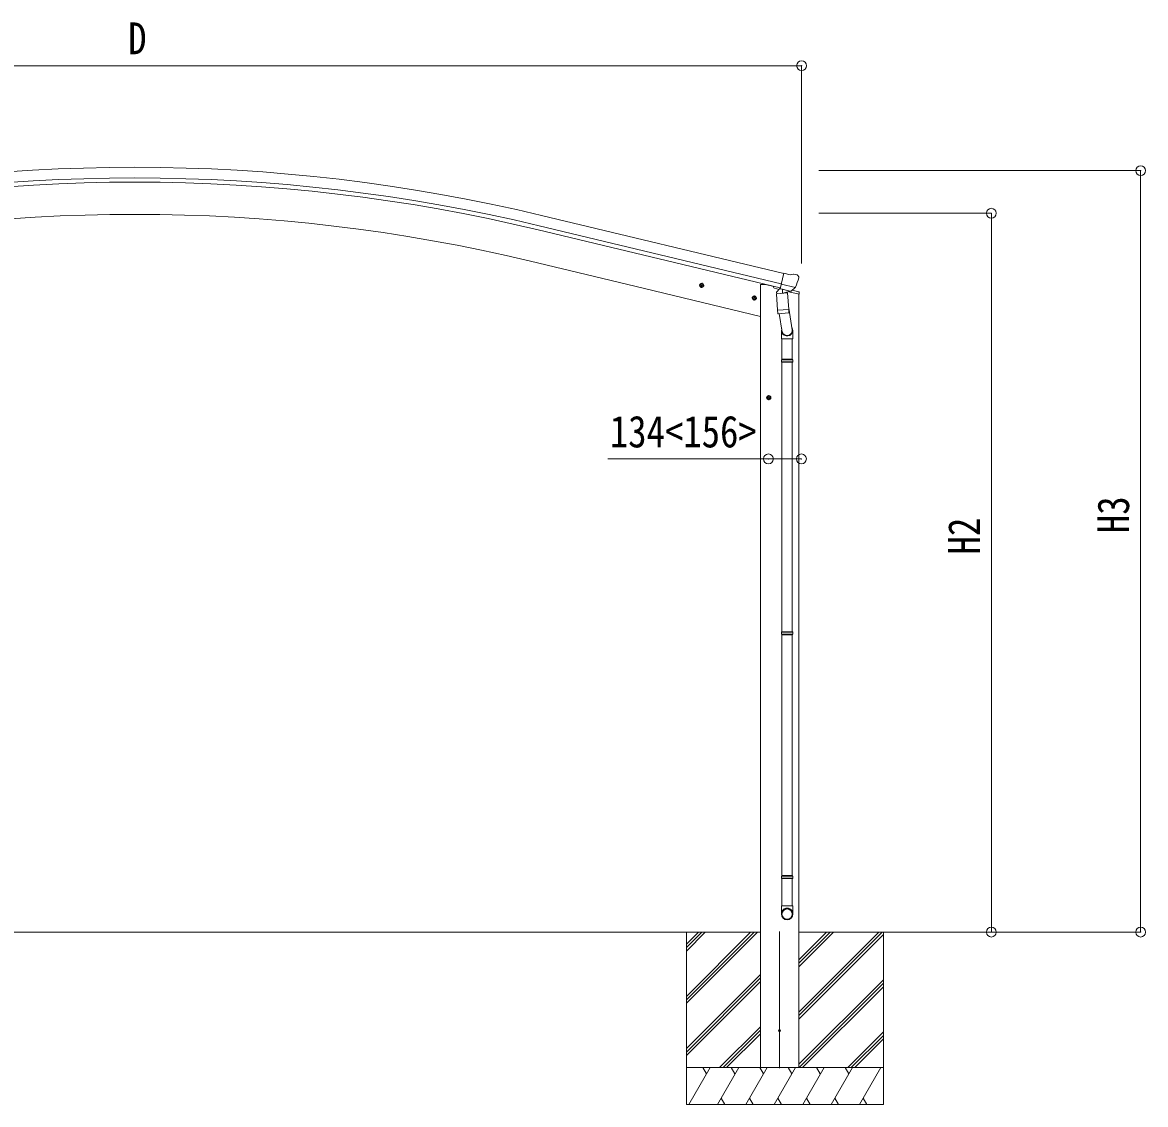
# Model space of a CAD drawing. Units: millimetres at full size, sheet at 1:40; details may follow other scales. Extents: x -11181 to 11305, y -7804 to 7716.
# Drawn here: x -6178 to -1618, y -1772 to 2621 of the extents above; entities that cross this region are included whole.
import ezdxf
from ezdxf.enums import TextEntityAlignment as Align

# ---------------------------------------------------------------- set-up
doc = ezdxf.new("R2010")
doc.units = ezdxf.units.MM
doc.header["$LTSCALE"] = 40
doc.header["$PDMODE"] = 32
doc.header["$PDSIZE"] = 40
for name, color, linetype, lineweight in [('0-0_0', 7, 'Continuous', 9), ('0-1_本体', 4, 'Continuous', 9), ('0-2_部品', 7, 'Continuous', 9), ('0-8_PARTS2', 2, 'Continuous', 9), ('0-A_寸法', 6, 'Continuous', 9)]:
    doc.layers.add(name, color=color, linetype=linetype, lineweight=lineweight)
doc.styles.add('ＭＳ ゴシック', font='')
doc.styles.get('ＭＳ ゴシック').set_extended_font_data('MS Gothic')

msp = doc.modelspace()

# ---------------------------------------------------------------- linework, layer by layer
at = {"layer": '0-0_0'}
for p, q in [((-8261.11, -1071.96), (-3181.96, -1071.96)), ((-3482.24, -1120.55), (-3433.64, -1071.95)), ((-3482.24, -1071.96), (-3482.24, -1771.96)), ((-3482.24, -1332.68), (-3221.51, -1071.96)), ((-3482.24, -1346.82), (-3207.37, -1071.96)), ((-3482.24, -1360.97), (-3193.23, -1071.96)), ((-3482.24, -1148.84), (-3405.36, -1071.96)), ((-3482.24, -1134.69), (-3419.5, -1071.96)), ((-3025.46, -1071.96), (-2594.08, -1071.96)), ((-3025.46, -1396.4), (-2701.01, -1071.96)), ((-3025.46, -1410.54), (-2686.87, -1071.96)), ((-3025.46, -1212.56), (-2884.86, -1071.96)), ((-3025.46, -1198.41), (-2899, -1071.96)), ((-3025.46, -1184.27), (-2913.15, -1071.96)), ((-3025.46, -1424.69), (-2682.24, -1081.47)), ((-2682.24, -1071.96), (-2682.24, -1771.96)), ((-3482.24, -1544.81), (-3181.46, -1244.04)), ((-3482.24, -1558.96), (-3181.46, -1258.18)), ((-3482.24, -1573.1), (-3181.46, -1272.32)), ((-3025.46, -1608.53), (-2682.24, -1265.32)), ((-3024.74, -1621.96), (-2682.24, -1279.46)), ((-3010.6, -1621.96), (-2682.24, -1293.6)), ((-3347.25, -1621.96), (-3181.46, -1456.17)), ((-3333.11, -1621.96), (-3181.46, -1470.31)), ((-3318.97, -1621.96), (-3181.46, -1484.45)), ((-2826.75, -1621.96), (-2682.24, -1477.45)), ((-2812.61, -1621.96), (-2682.24, -1491.59)), ((-2798.47, -1621.96), (-2682.24, -1505.73)), ((-2682.24, -1621.96), (-3482.24, -1621.96)), ((-3471.95, -1771.96), (-3385.35, -1621.96)), ((-3400.35, -1647.94), (-3415.35, -1621.96)), ((-3356.48, -1771.96), (-3269.88, -1621.96)), ((-3284.88, -1647.94), (-3299.88, -1621.96)), ((-3241.01, -1771.96), (-3154.41, -1621.96)), ((-3169.41, -1647.94), (-3184.41, -1621.96)), ((-3149.24, -1621.96), (-3015.24, -1621.96)), ((-3125.54, -1771.96), (-3038.94, -1621.96)), ((-3053.94, -1647.94), (-3068.94, -1621.95)), ((-3010.07, -1771.96), (-2923.47, -1621.96)), ((-2938.47, -1647.94), (-2953.47, -1621.96)), ((-2894.6, -1771.96), (-2808, -1621.96)), ((-2838, -1621.96), (-2823, -1647.94)), ((-2779.13, -1771.96), (-2692.53, -1621.96)), ((-3482.24, -1771.96), (-2682.24, -1771.96)), ((-3341.49, -1745.98), (-3326.49, -1771.96)), ((-3226.01, -1745.98), (-3211.01, -1771.96)), ((-3110.54, -1745.98), (-3095.55, -1771.96)), ((-2995.07, -1745.98), (-2980.08, -1771.96)), ((-2879.6, -1745.98), (-2864.61, -1771.96)), ((-2764.13, -1745.98), (-2749.14, -1771.96))]:
    msp.add_line(p, q, dxfattribs=at)
at = {"layer": '0-1_本体'}
for p, q in [((-4070.38, 1837.82), (-3087.13, 1601.77)), ((-4084.38, 1779.48), (-3101.14, 1543.43)), ((-4080.46, 1795.85), (-3097.21, 1559.79)), ((-3692.17, 1550.6), (-4114.97, 1652.1)), ((-3181.46, 1427.99), (-3692.17, 1550.6)), ((-3181.46, 1557.43), (-3161.46, 1557.43)), ((-3181.46, -1621.96), (-3181.46, 1557.43)), ((-3160.96, 1557.43), (-3127.69, 1549.44)), ((-3025.46, -1621.96), (-3025.46, 1518.28))]:
    msp.add_line(p, q, dxfattribs=at)
for radius in [7073, 7029.83, 7013, 6882]:
    msp.add_arc((-5721.54, -5039.75), radius, 76.5, 103.5, dxfattribs=at)
at = {"layer": '0-2_部品'}
for p, q in [((-3060.81, 1597.18), (-3086.74, 1603.4)), ((-3060.81, 1597.18), (-3047.55, 1599.87)), ((-3033.07, 1596.69), (-3046.25, 1599.85)), ((-3429.88, 1556.53), (-3410.43, 1551.86)), ((-3422.29, 1561.39), (-3427.45, 1555.95)), ((-3422.49, 1544.47), (-3417.82, 1563.92)), ((-3414.99, 1559.64), (-3422.29, 1561.39)), ((-3418.02, 1547), (-3412.86, 1552.44)), ((-3412.86, 1552.44), (-3414.99, 1559.64)), ((-3039.81, 1545.56), (-3097.31, 1559.36)), ((-3029.97, 1594.44), (-3026.12, 1588.14)), ((-3025.75, 1585.86), (-3026.03, 1584.71)), ((-3215.96, 1505.17), (-3196.51, 1500.5)), ((-3208.36, 1510.03), (-3213.53, 1504.59)), ((-3208.57, 1493.11), (-3203.9, 1512.56)), ((-3201.07, 1508.28), (-3208.36, 1510.03)), ((-3198.93, 1501.09), (-3201.07, 1508.28)), ((-3128.19, 1549.92), (-3128.19, 1546.77)), ((-3106.15, 1537.53), (-3124.36, 1541.9)), ((-3116.88, 1520), (-3071.19, 1523.2)), ((-3112.21, 1453.16), (-3116.88, 1520)), ((-3102.47, 1541.77), (-3115.78, 1526.45)), ((-3115.78, 1526.45), (-3115.34, 1520.11)), ((-3101.52, 1541.83), (-3102.47, 1541.77)), ((-3098.44, 1539.36), (-3099.97, 1539.73)), ((-3061.74, 1530.55), (-3098.44, 1539.36)), ((-3092.49, 1537.54), (-3091.47, 1522.93)), ((-3064.28, 1528.54), (-3090.09, 1522.11)), ((-3072.97, 1526.38), (-3072.74, 1523.09)), ((-3071.19, 1523.2), (-3066.52, 1456.36)), ((-3059.37, 1530.08), (-3066.89, 1531.88)), ((-3023.64, 1517.72), (-3066.45, 1528)), ((-3063.57, 1530.32), (-3063.52, 1529.58)), ((-3060.21, 1530.18), (-3061.74, 1530.55)), ((-3056.66, 1530.65), (-3040.28, 1545.14)), ((-3052.87, 1534), (-3025.94, 1527.53)), ((-3023.64, 1524.61), (-3023.64, 1517.72)), ((-3204.1, 1495.64), (-3198.93, 1501.09)), ((-3066.88, 1461.48), (-3052.34, 1373.61)), ((-3112.21, 1453.16), (-3066.52, 1456.36)), ((-3112.2, 1453.16), (-3111.31, 1440.47)), ((-3067.5, 1441.75), (-3109.2, 1438.84)), ((-3105.67, 1439.09), (-3093.04, 1364.29)), ((-3065.66, 1443.89), (-3066.53, 1456.36)), ((-3066.06, 1442.53), (-3066.06, 1442.53)), ((-3096.19, 1371.11), (-3096.19, 1336.45)), ((-3050.19, 1336.45), (-3050.19, 1370.8)), ((-3096.19, 1336.45), (-3050.19, 1336.45)), ((-3094.19, 1336.45), (-3094.19, 1253.79)), ((-3052.19, 1336.45), (-3052.19, 1253.79)), ((-3096.19, 1251.79), (-3095.19, 1253.79)), ((-3096.19, 1251.79), (-3050.19, 1251.79)), ((-3096.19, 1251.79), (-3096.19, 1243.79)), ((-3096.19, 1243.79), (-3050.19, 1243.79)), ((-3096.19, 1243.79), (-3095.19, 1241.79)), ((-3095.19, 1253.79), (-3051.19, 1253.79)), ((-3095.19, 1241.79), (-3051.19, 1241.79)), ((-3094.19, 1241.79), (-3094.19, 147.61)), ((-3052.19, 1241.79), (-3052.19, 147.61)), ((-3050.19, 1251.79), (-3051.19, 1253.79)), ((-3157.7, 1097.93), (-3137.7, 1097.93)), ((-3151.45, 1104.43), (-3155.2, 1097.93)), ((-3143.94, 1104.43), (-3151.45, 1104.43)), ((-3147.7, 1087.93), (-3147.7, 1107.93)), ((-3140.19, 1097.93), (-3143.94, 1104.43)), ((-3143.94, 1091.43), (-3140.19, 1097.93)), ((-3096.19, 145.61), (-3095.19, 147.61)), ((-3096.19, 145.61), (-3050.19, 145.61)), ((-3096.19, 145.61), (-3096.19, 137.61)), ((-3096.19, 137.61), (-3050.19, 137.61)), ((-3096.19, 137.61), (-3095.19, 135.61)), ((-3095.19, 147.61), (-3051.19, 147.61)), ((-3050.19, 145.61), (-3051.19, 147.61)), ((-3095.19, 135.61), (-3051.19, 135.61)), ((-3094.19, 135.61), (-3094.19, -842.58)), ((-3052.19, 135.61), (-3052.19, -842.58)), ((-3096.19, -844.58), (-3095.19, -842.58)), ((-3096.19, -844.58), (-3050.19, -844.58)), ((-3096.19, -844.58), (-3096.19, -852.58)), ((-3096.19, -852.58), (-3050.19, -852.58)), ((-3096.19, -852.58), (-3095.19, -854.58)), ((-3095.19, -842.58), (-3051.19, -842.58)), ((-3095.19, -854.58), (-3051.19, -854.58)), ((-3094.19, -854.58), (-3094.19, -964.58)), ((-3052.19, -854.58), (-3052.19, -964.58)), ((-3050.19, -844.58), (-3051.19, -842.58)), ((-3096.19, -998.72), (-3096.19, -964.58)), ((-3096.19, -964.58), (-3050.19, -964.58)), ((-3050.19, -998.72), (-3050.19, -964.58))]:
    msp.add_line(p, q, dxfattribs=at)
for points in [[(-3092.17, 1537.95), (-3101.89, 1540.29), (-3086.74, 1603.4)], [(-3427.45, 1555.95), (-3425.32, 1548.75), (-3418.02, 1547)], [(-3092.17, 1537.95), (-3091.93, 1537.8), (-3067.17, 1531.86), (-3066.89, 1531.88)], [(-3039.54, 1546.13), (-3040.12, 1545.29), (-3040.28, 1545.14)], [(-3213.53, 1504.59), (-3211.4, 1497.39), (-3204.1, 1495.64)], [(-3050.19, 1251.79), (-3050.19, 1243.79), (-3051.19, 1241.79)], [(-3155.2, 1097.93), (-3151.45, 1091.43), (-3143.94, 1091.43)], [(-3050.19, 145.61), (-3050.19, 137.61), (-3051.19, 135.61)], [(-3050.19, -844.58), (-3050.19, -852.58), (-3051.19, -854.58)]]:
    msp.add_lwpolyline(points, dxfattribs=at)
for centre, radius in [((-3420.15, 1554.2), 8.5), ((-3420.15, 1554.2), 7.7), ((-3420.15, 1554.2), 6.5), ((-3206.23, 1502.84), 8.5), ((-3206.23, 1502.84), 7.7), ((-3206.23, 1502.84), 6.5), ((-3147.7, 1097.93), 8.5), ((-3147.7, 1097.93), 7.7), ((-3147.7, 1097.93), 6.5)]:
    msp.add_circle(centre, radius, dxfattribs=at)
at = {"layer": '0-2_部品', "color": 4}
msp.add_circle((-3103.96, -1471.96), 4.5, dxfattribs=at)
at = {"layer": '0-2_部品'}
for centre, radius, start, end in [((-3046.95, 1596.93), 3, 76.5, 101.5), ((-3034.24, 1591.82), 5, 31.5, 76.5), ((-3222.84, 1631.96), 202.4, 334.90875, 346.5), ((-3123.19, 1546.77), 5, 180, 256.5), ((-3099.85, 1540.22), 0.5, 221.23754, 256.5), ((-3093.09, 1537.46), 0.604, 7.79405, 79.40158), ((-3090.44, 1523.08), 1.03, 188.03431, 289.96103), ((-3064.52, 1529.51), 1, 284, 4), ((-3063.07, 1530.36), 0.5, 76.5, 184), ((-3060.09, 1530.67), 0.5, 256.5, 291.76246), ((-3026.64, 1524.61), 3, 0, 76.5), ((-3109.34, 1440.83), 2, 190.53157, 274), ((-3067.64, 1443.75), 2, 274, 322.59038), ((-3067.6, 1443.72), 1.95, 322.52234, 4.95983), ((-3080.19, 1370.8), 30, 0, 2.54858)]:
    msp.add_arc(centre, radius, start, end, dxfattribs=at)
for centre, major_axis, ratio, start_param, end_param in [((-3028.67, 1586.58), (1.57, -2.57), 0.99628, 0.7835347, 1.5707963), ((-3058.67, 1533), (0.73, -2.92), 0.997631, 5.8041905, 5.8929484), ((-3058.7, 1533.13), (-2.63, 3.16), 0.650902, 2.1145521, 2.1873627), ((-3058.65, 1532.9), (0.73, -2.92), 0.997631, 5.965759, 6.7621801), ((-3073.19, 1371.11), (-23, 0), 0.996195, 6.0000678, 10.0103449), ((-3073.19, 1371.11), (-21, 0), 0.996195, 0.3319459, 3.3482706), ((-3073.19, -996.98), (23, 0), 0.996195, 6.2831853, 9.424778), ((-3073.19, -998.72), (23, 0), 0.996195, 6.2831853, 9.424778), ((-3073.19, -998.72), (0, -23.43), 0.981806, 4.712389, 7.8539816)]:
    msp.add_ellipse(centre, major_axis=major_axis, ratio=ratio, start_param=start_param, end_param=end_param, dxfattribs=at)
msp.add_ellipse((-3073.19, -998.72), major_axis=(-21, 0), ratio=0.996195, dxfattribs=at)
at = {"layer": '0-8_PARTS2'}
msp.add_line((-3103.96, -1069.46), (-3103.96, -1624.46), dxfattribs=at)
at = {"layer": '0-A_寸法'}
for p, q in [((-8406.61, 2445.57), (-3014.59, 2445.57)), ((-3014.59, 2445.57), (-3014.59, 1643.24)), ((-1638.01, 2019.85), (-2944.44, 2019.85)), ((-1638.01, -1071.96), (-1638.01, 2019.85)), ((-2243.99, 1846.85), (-2944.44, 1846.85)), ((-2243.99, -1071.96), (-2243.99, 1846.85)), ((-3149.09, 849.29), (-3801.26, 849.29)), ((-3015.09, 849.29), (-3149.09, 849.29)), ((-2243.99, -1071.96), (-2638.24, -1071.96)), ((-1638.01, -1071.96), (-2243.99, -1071.96))]:
    msp.add_line(p, q, dxfattribs=at)
for p in [(-3014.59, 2445.57), (-1638.01, 2019.85), (-2243.99, 1846.85), (-3149.09, 849.29), (-3015.09, 849.29), (-2243.99, -1071.96), (-1638.01, -1071.96)]:
    msp.add_point(p, dxfattribs=at)

# ---------------------------------------------------------------- texts
at = {"layer": '0-A_寸法', "color": 7, "style": 'ＭＳ ゴシック', "width": 0.85}
for s, p in [('D', (-5748.6, 2453.57)), ('134<156>', (-3793.09, 857.29))]:
    msp.add_text(s, height=129, dxfattribs=at).set_placement(p, align=Align.BOTTOM_LEFT)
for s, p in [('H3', (-1646.01, 547.95)), ('H2', (-2251.99, 461.45))]:
    msp.add_text(s, height=129, rotation=90, dxfattribs=at).set_placement(p, align=Align.BOTTOM_LEFT)

doc.saveas('drawing.dxf')
